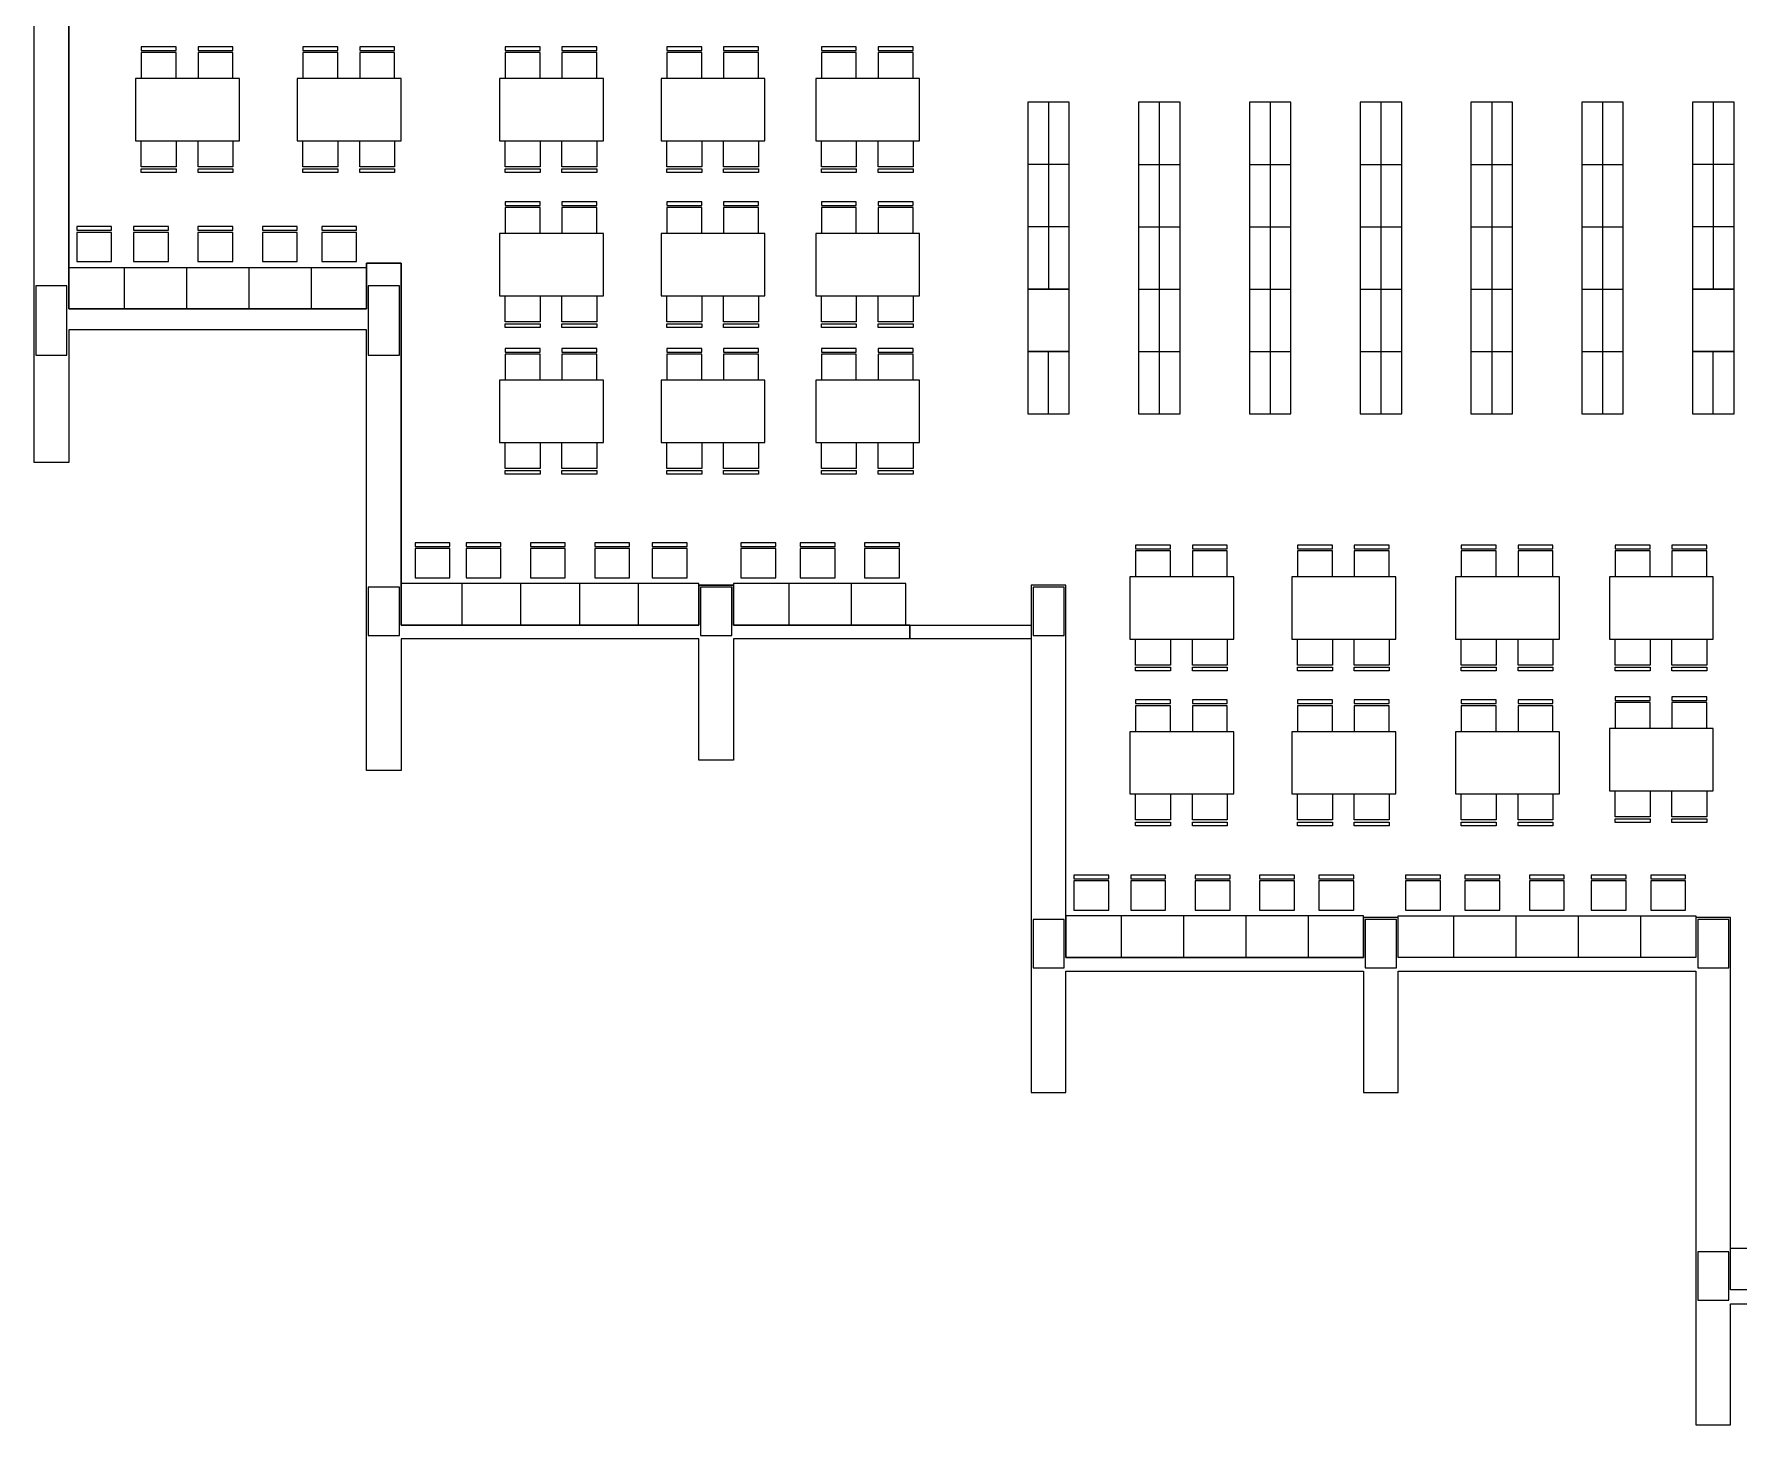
# Model space of a CAD drawing. Header units: centimetres. Extents: x 436 to 7222, y 856 to 7917.
# Drawn here: x 436 to 2898, y 856 to 2864 of the extents above; entities that cross this region are included whole.
import ezdxf

# ---------------------------------------------------------------- set-up
doc = ezdxf.new("R2010")
doc.units = ezdxf.units.CM
doc.header["$MEASUREMENT"] = 0
for name, color, linetype in [('Chair', 142, 'Continuous'), ('Entrance', 2, 'Continuous'), ('Furniture', 2, 'Continuous'), ('Library', 1, 'Continuous'), ('Walls', 6, 'Continuous')]:
    doc.layers.add(name, color=color, linetype=linetype)

msp = doc.modelspace()

# ---------------------------------------------------------------- linework, layer by layer
at = {"layer": 'Chair'}
for p, q in [((641.5, 2846), (591.1, 2846)), ((591.1, 2846), (591.1, 2840.6)), ((591.1, 2840.6), (641.5, 2840.6)), ((591.1, 2837.6), (591.1, 2800.1)), ((641.5, 2837.6), (591.1, 2837.6)), ((641.5, 2840.6), (641.5, 2846)), ((641.5, 2800.1), (641.5, 2837.6)), ((723.5, 2846), (673.1, 2846)), ((673.1, 2846), (673.1, 2840.6)), ((673.1, 2840.6), (723.5, 2840.6)), ((673.1, 2837.6), (673.1, 2800.1)), ((723.5, 2837.6), (673.1, 2837.6)), ((723.5, 2840.6), (723.5, 2846)), ((723.5, 2800.1), (723.5, 2837.6)), ((874.9, 2846), (824.5, 2846)), ((824.5, 2846), (824.5, 2840.6)), ((824.5, 2840.6), (874.9, 2840.6)), ((824.5, 2837.6), (824.5, 2800.1)), ((874.9, 2837.6), (824.5, 2837.6)), ((874.9, 2840.6), (874.9, 2846)), ((874.9, 2800.1), (874.9, 2837.6)), ((956.8, 2846), (906.5, 2846)), ((906.5, 2846), (906.5, 2840.6)), ((906.5, 2840.6), (956.8, 2840.6)), ((906.5, 2837.6), (906.5, 2800.1)), ((956.8, 2837.6), (906.5, 2837.6)), ((956.8, 2840.6), (956.8, 2846)), ((956.8, 2800.1), (956.8, 2837.6)), ((1167, 2846), (1116.7, 2846)), ((1116.7, 2846), (1116.7, 2840.6)), ((1116.7, 2840.6), (1167, 2840.6)), ((1116.7, 2837.6), (1116.7, 2800.1)), ((1167, 2837.6), (1116.7, 2837.6)), ((1167, 2840.6), (1167, 2846)), ((1167, 2800.1), (1167, 2837.6)), ((1249, 2846), (1198.6, 2846)), ((1198.6, 2846), (1198.6, 2840.6)), ((1198.6, 2840.6), (1249, 2840.6)), ((1198.6, 2837.6), (1198.6, 2800.1)), ((1249, 2837.6), (1198.6, 2837.6)), ((1249, 2840.6), (1249, 2846)), ((1249, 2800.1), (1249, 2837.6)), ((1400.4, 2846), (1350, 2846)), ((1350, 2846), (1350, 2840.6)), ((1350, 2840.6), (1400.4, 2840.6)), ((1350, 2837.6), (1350, 2800.1)), ((1400.4, 2837.6), (1350, 2837.6)), ((1400.4, 2840.6), (1400.4, 2846)), ((1400.4, 2800.1), (1400.4, 2837.6)), ((1482.4, 2846), (1432, 2846)), ((1432, 2846), (1432, 2840.6)), ((1432, 2840.6), (1482.4, 2840.6)), ((1432, 2837.6), (1432, 2800.1)), ((1482.4, 2837.6), (1432, 2837.6)), ((1482.4, 2840.6), (1482.4, 2846)), ((1482.4, 2800.1), (1482.4, 2837.6)), ((1623.6, 2846), (1573.3, 2846)), ((1573.3, 2846), (1573.3, 2840.6)), ((1573.3, 2840.6), (1623.6, 2840.6)), ((1573.3, 2837.6), (1573.3, 2800.1)), ((1623.6, 2837.6), (1573.3, 2837.6)), ((1623.6, 2840.6), (1623.6, 2846)), ((1623.6, 2800.1), (1623.6, 2837.6)), ((1705.6, 2846), (1655.2, 2846)), ((1655.2, 2846), (1655.2, 2840.6)), ((1655.2, 2840.6), (1705.6, 2840.6)), ((1655.2, 2837.6), (1655.2, 2800.1)), ((1705.6, 2837.6), (1655.2, 2837.6)), ((1705.6, 2840.6), (1705.6, 2846)), ((1705.6, 2800.1), (1705.6, 2837.6)), ((591.1, 2672.6), (591.1, 2710.1)), ((641.5, 2710.1), (641.5, 2672.6)), ((673.1, 2672.6), (673.1, 2710.1)), ((723.5, 2710.1), (723.5, 2672.6)), ((824.5, 2672.6), (824.5, 2710.1)), ((874.9, 2710.1), (874.9, 2672.6)), ((906.5, 2672.6), (906.5, 2710.1)), ((956.8, 2710.1), (956.8, 2672.6)), ((1116.7, 2672.6), (1116.7, 2710.1)), ((1167, 2710.1), (1167, 2672.6)), ((1198.6, 2672.6), (1198.6, 2710.1)), ((1249, 2710.1), (1249, 2672.6)), ((1350, 2672.6), (1350, 2710.1)), ((1400.4, 2710.1), (1400.4, 2672.6)), ((1432, 2672.6), (1432, 2710.1)), ((1482.4, 2710.1), (1482.4, 2672.6)), ((1573.3, 2672.6), (1573.3, 2710.1)), ((1623.6, 2710.1), (1623.6, 2672.6)), ((1655.2, 2672.6), (1655.2, 2710.1)), ((1705.6, 2710.1), (1705.6, 2672.6)), ((641.5, 2672.6), (591.1, 2672.6)), ((591.1, 2664.3), (591.1, 2669.7)), ((591.1, 2669.7), (641.5, 2669.7)), ((641.5, 2664.3), (591.1, 2664.3)), ((641.5, 2669.7), (641.5, 2664.3)), ((723.5, 2672.6), (673.1, 2672.6)), ((673.1, 2664.3), (673.1, 2669.7)), ((673.1, 2669.7), (723.5, 2669.7)), ((723.5, 2664.3), (673.1, 2664.3)), ((723.5, 2669.7), (723.5, 2664.3)), ((874.9, 2672.6), (824.5, 2672.6)), ((824.5, 2664.3), (824.5, 2669.7)), ((824.5, 2669.7), (874.9, 2669.7)), ((874.9, 2664.3), (824.5, 2664.3)), ((874.9, 2669.7), (874.9, 2664.3)), ((956.8, 2672.6), (906.5, 2672.6)), ((906.5, 2664.3), (906.5, 2669.7)), ((906.5, 2669.7), (956.8, 2669.7)), ((956.8, 2664.3), (906.5, 2664.3)), ((956.8, 2669.7), (956.8, 2664.3)), ((1167, 2672.6), (1116.7, 2672.6)), ((1116.7, 2664.3), (1116.7, 2669.7)), ((1116.7, 2669.7), (1167, 2669.7)), ((1167, 2664.3), (1116.7, 2664.3)), ((1167, 2669.7), (1167, 2664.3)), ((1249, 2672.6), (1198.6, 2672.6)), ((1198.6, 2664.3), (1198.6, 2669.7)), ((1198.6, 2669.7), (1249, 2669.7)), ((1249, 2664.3), (1198.6, 2664.3)), ((1249, 2669.7), (1249, 2664.3)), ((1400.4, 2672.6), (1350, 2672.6)), ((1350, 2664.3), (1350, 2669.7)), ((1350, 2669.7), (1400.4, 2669.7)), ((1400.4, 2664.3), (1350, 2664.3)), ((1400.4, 2669.7), (1400.4, 2664.3)), ((1482.4, 2672.6), (1432, 2672.6)), ((1432, 2664.3), (1432, 2669.7)), ((1432, 2669.7), (1482.4, 2669.7)), ((1482.4, 2664.3), (1432, 2664.3)), ((1482.4, 2669.7), (1482.4, 2664.3)), ((1623.6, 2672.6), (1573.3, 2672.6)), ((1573.3, 2664.3), (1573.3, 2669.7)), ((1573.3, 2669.7), (1623.6, 2669.7)), ((1623.6, 2664.3), (1573.3, 2664.3)), ((1623.6, 2669.7), (1623.6, 2664.3)), ((1705.6, 2672.6), (1655.2, 2672.6)), ((1655.2, 2664.3), (1655.2, 2669.7)), ((1655.2, 2669.7), (1705.6, 2669.7)), ((1705.6, 2664.3), (1655.2, 2664.3)), ((1705.6, 2669.7), (1705.6, 2664.3)), ((1167, 2622.1), (1116.7, 2622.1)), ((1116.7, 2622.1), (1116.7, 2616.8)), ((1116.7, 2616.8), (1167, 2616.8)), ((1116.7, 2613.8), (1116.7, 2576.3)), ((1167, 2613.8), (1116.7, 2613.8)), ((1167, 2616.8), (1167, 2622.1)), ((1167, 2576.3), (1167, 2613.8)), ((1249, 2622.1), (1198.6, 2622.1)), ((1198.6, 2622.1), (1198.6, 2616.8)), ((1198.6, 2616.8), (1249, 2616.8)), ((1198.6, 2613.8), (1198.6, 2576.3)), ((1249, 2613.8), (1198.6, 2613.8)), ((1249, 2616.8), (1249, 2622.1)), ((1249, 2576.3), (1249, 2613.8)), ((1400.4, 2622.1), (1350, 2622.1)), ((1350, 2622.1), (1350, 2616.8)), ((1350, 2616.8), (1400.4, 2616.8)), ((1350, 2613.8), (1350, 2576.3)), ((1400.4, 2613.8), (1350, 2613.8)), ((1400.4, 2616.8), (1400.4, 2622.1)), ((1400.4, 2576.3), (1400.4, 2613.8)), ((1482.4, 2622.1), (1432, 2622.1)), ((1432, 2622.1), (1432, 2616.8)), ((1432, 2616.8), (1482.4, 2616.8)), ((1432, 2613.8), (1432, 2576.3)), ((1482.4, 2613.8), (1432, 2613.8)), ((1482.4, 2616.8), (1482.4, 2622.1)), ((1482.4, 2576.3), (1482.4, 2613.8)), ((1623.6, 2622.1), (1573.3, 2622.1)), ((1573.3, 2622.1), (1573.3, 2616.8)), ((1573.3, 2616.8), (1623.6, 2616.8)), ((1573.3, 2613.8), (1573.3, 2576.3)), ((1623.6, 2613.8), (1573.3, 2613.8)), ((1623.6, 2616.8), (1623.6, 2622.1)), ((1623.6, 2576.3), (1623.6, 2613.8)), ((1705.6, 2622.1), (1655.2, 2622.1)), ((1655.2, 2622.1), (1655.2, 2616.8)), ((1655.2, 2616.8), (1705.6, 2616.8)), ((1655.2, 2613.8), (1655.2, 2576.3)), ((1705.6, 2613.8), (1655.2, 2613.8)), ((1705.6, 2616.8), (1705.6, 2622.1)), ((1705.6, 2576.3), (1705.6, 2613.8)), ((548.2, 2586.3), (497.8, 2586.3)), ((497.8, 2586.3), (497.8, 2580.9)), ((548.2, 2580.9), (548.2, 2586.3)), ((630.4, 2586.3), (580.1, 2586.3)), ((580.1, 2586.3), (580.1, 2580.9)), ((630.4, 2580.9), (630.4, 2586.3)), ((723.4, 2586.3), (673, 2586.3)), ((673, 2586.3), (673, 2580.9)), ((723.4, 2580.9), (723.4, 2586.3)), ((816.3, 2586.3), (766, 2586.3)), ((766, 2586.3), (766, 2580.9)), ((816.3, 2580.9), (816.3, 2586.3)), ((902.1, 2586.3), (851.8, 2586.3)), ((851.8, 2586.3), (851.8, 2580.9)), ((902.1, 2580.9), (902.1, 2586.3)), ((497.8, 2580.9), (548.2, 2580.9)), ((497.8, 2577.9), (497.8, 2535.7)), ((548.2, 2577.9), (497.8, 2577.9)), ((548.2, 2535.7), (548.2, 2577.9)), ((580.1, 2580.9), (630.4, 2580.9)), ((580.1, 2577.9), (580.1, 2535.7)), ((630.4, 2577.9), (580.1, 2577.9)), ((630.4, 2535.7), (630.4, 2577.9)), ((673, 2580.9), (723.4, 2580.9)), ((673, 2577.9), (673, 2535.7)), ((723.4, 2577.9), (673, 2577.9)), ((723.4, 2535.7), (723.4, 2577.9)), ((766, 2580.9), (816.3, 2580.9)), ((766, 2577.9), (766, 2535.7)), ((816.3, 2577.9), (766, 2577.9)), ((816.3, 2535.7), (816.3, 2577.9)), ((851.8, 2580.9), (902.1, 2580.9)), ((851.8, 2577.9), (851.8, 2535.7)), ((902.1, 2577.9), (851.8, 2577.9)), ((902.1, 2535.7), (902.1, 2577.9)), ((497.8, 2535.7), (548.2, 2535.7)), ((580.1, 2535.7), (630.4, 2535.7)), ((673, 2535.7), (723.4, 2535.7)), ((766, 2535.7), (816.3, 2535.7)), ((851.8, 2535.7), (902.1, 2535.7)), ((1116.7, 2448.8), (1116.7, 2486.3)), ((1167, 2486.3), (1167, 2448.8)), ((1198.6, 2448.8), (1198.6, 2486.3)), ((1249, 2486.3), (1249, 2448.8)), ((1350, 2448.8), (1350, 2486.3)), ((1400.4, 2486.3), (1400.4, 2448.8)), ((1432, 2448.8), (1432, 2486.3)), ((1482.4, 2486.3), (1482.4, 2448.8)), ((1573.3, 2448.8), (1573.3, 2486.3)), ((1623.6, 2486.3), (1623.6, 2448.8)), ((1655.2, 2448.8), (1655.2, 2486.3)), ((1705.6, 2486.3), (1705.6, 2448.8)), ((1167, 2448.8), (1116.7, 2448.8)), ((1116.7, 2440.5), (1116.7, 2445.8)), ((1116.7, 2445.8), (1167, 2445.8)), ((1167, 2440.5), (1116.7, 2440.5)), ((1167, 2445.8), (1167, 2440.5)), ((1249, 2448.8), (1198.6, 2448.8)), ((1198.6, 2440.5), (1198.6, 2445.8)), ((1198.6, 2445.8), (1249, 2445.8)), ((1249, 2440.5), (1198.6, 2440.5)), ((1249, 2445.8), (1249, 2440.5)), ((1400.4, 2448.8), (1350, 2448.8)), ((1350, 2440.5), (1350, 2445.8)), ((1350, 2445.8), (1400.4, 2445.8)), ((1400.4, 2440.5), (1350, 2440.5)), ((1400.4, 2445.8), (1400.4, 2440.5)), ((1482.4, 2448.8), (1432, 2448.8)), ((1432, 2440.5), (1432, 2445.8)), ((1432, 2445.8), (1482.4, 2445.8)), ((1482.4, 2440.5), (1432, 2440.5)), ((1482.4, 2445.8), (1482.4, 2440.5)), ((1623.6, 2448.8), (1573.3, 2448.8)), ((1573.3, 2440.5), (1573.3, 2445.8)), ((1573.3, 2445.8), (1623.6, 2445.8)), ((1623.6, 2440.5), (1573.3, 2440.5)), ((1623.6, 2445.8), (1623.6, 2440.5)), ((1705.6, 2448.8), (1655.2, 2448.8)), ((1655.2, 2440.5), (1655.2, 2445.8)), ((1655.2, 2445.8), (1705.6, 2445.8)), ((1705.6, 2440.5), (1655.2, 2440.5)), ((1705.6, 2445.8), (1705.6, 2440.5)), ((1167, 2410.4), (1116.7, 2410.4)), ((1116.7, 2410.4), (1116.7, 2405.1)), ((1116.7, 2405.1), (1167, 2405.1)), ((1116.7, 2402.1), (1116.7, 2364.6)), ((1167, 2402.1), (1116.7, 2402.1)), ((1167, 2405.1), (1167, 2410.4)), ((1167, 2364.6), (1167, 2402.1)), ((1249, 2410.4), (1198.6, 2410.4)), ((1198.6, 2410.4), (1198.6, 2405.1)), ((1198.6, 2405.1), (1249, 2405.1)), ((1198.6, 2402.1), (1198.6, 2364.6)), ((1249, 2402.1), (1198.6, 2402.1)), ((1249, 2405.1), (1249, 2410.4)), ((1249, 2364.6), (1249, 2402.1)), ((1400.4, 2410.4), (1350, 2410.4)), ((1350, 2410.4), (1350, 2405.1)), ((1350, 2405.1), (1400.4, 2405.1)), ((1350, 2402.1), (1350, 2364.6)), ((1400.4, 2402.1), (1350, 2402.1)), ((1400.4, 2405.1), (1400.4, 2410.4)), ((1400.4, 2364.6), (1400.4, 2402.1)), ((1482.4, 2410.4), (1432, 2410.4)), ((1432, 2410.4), (1432, 2405.1)), ((1432, 2405.1), (1482.4, 2405.1)), ((1432, 2402.1), (1432, 2364.6)), ((1482.4, 2402.1), (1432, 2402.1)), ((1482.4, 2405.1), (1482.4, 2410.4)), ((1482.4, 2364.6), (1482.4, 2402.1)), ((1623.6, 2410.4), (1573.3, 2410.4)), ((1573.3, 2410.4), (1573.3, 2405.1)), ((1573.3, 2405.1), (1623.6, 2405.1)), ((1573.3, 2402.1), (1573.3, 2364.6)), ((1623.6, 2402.1), (1573.3, 2402.1)), ((1623.6, 2405.1), (1623.6, 2410.4)), ((1623.6, 2364.6), (1623.6, 2402.1)), ((1705.6, 2410.4), (1655.2, 2410.4)), ((1655.2, 2410.4), (1655.2, 2405.1)), ((1655.2, 2405.1), (1705.6, 2405.1)), ((1655.2, 2402.1), (1655.2, 2364.6)), ((1705.6, 2402.1), (1655.2, 2402.1)), ((1705.6, 2405.1), (1705.6, 2410.4)), ((1705.6, 2364.6), (1705.6, 2402.1)), ((1116.7, 2237.1), (1116.7, 2274.6)), ((1167, 2274.6), (1167, 2237.1)), ((1198.6, 2237.1), (1198.6, 2274.6)), ((1249, 2274.6), (1249, 2237.1)), ((1350, 2237.1), (1350, 2274.6)), ((1400.4, 2274.6), (1400.4, 2237.1)), ((1432, 2237.1), (1432, 2274.6)), ((1482.4, 2274.6), (1482.4, 2237.1)), ((1573.3, 2237.1), (1573.3, 2274.6)), ((1623.6, 2274.6), (1623.6, 2237.1)), ((1655.2, 2237.1), (1655.2, 2274.6)), ((1705.6, 2274.6), (1705.6, 2237.1)), ((1167, 2237.1), (1116.7, 2237.1)), ((1116.7, 2228.8), (1116.7, 2234.1)), ((1116.7, 2234.1), (1167, 2234.1)), ((1167, 2228.8), (1116.7, 2228.8)), ((1167, 2234.1), (1167, 2228.8)), ((1249, 2237.1), (1198.6, 2237.1)), ((1198.6, 2228.8), (1198.6, 2234.1)), ((1198.6, 2234.1), (1249, 2234.1)), ((1249, 2228.8), (1198.6, 2228.8)), ((1249, 2234.1), (1249, 2228.8)), ((1400.4, 2237.1), (1350, 2237.1)), ((1350, 2228.8), (1350, 2234.1)), ((1350, 2234.1), (1400.4, 2234.1)), ((1400.4, 2228.8), (1350, 2228.8)), ((1400.4, 2234.1), (1400.4, 2228.8)), ((1482.4, 2237.1), (1432, 2237.1)), ((1432, 2228.8), (1432, 2234.1)), ((1432, 2234.1), (1482.4, 2234.1)), ((1482.4, 2228.8), (1432, 2228.8)), ((1482.4, 2234.1), (1482.4, 2228.8)), ((1623.6, 2237.1), (1573.3, 2237.1)), ((1573.3, 2228.8), (1573.3, 2234.1)), ((1573.3, 2234.1), (1623.6, 2234.1)), ((1623.6, 2228.8), (1573.3, 2228.8)), ((1623.6, 2234.1), (1623.6, 2228.8)), ((1705.6, 2237.1), (1655.2, 2237.1)), ((1655.2, 2228.8), (1655.2, 2234.1)), ((1655.2, 2234.1), (1705.6, 2234.1)), ((1705.6, 2228.8), (1655.2, 2228.8)), ((1705.6, 2234.1), (1705.6, 2228.8)), ((1036.8, 2129.6), (986.5, 2129.6)), ((986.5, 2129.6), (986.5, 2124.2)), ((986.5, 2124.2), (1036.8, 2124.2)), ((986.5, 2121.2), (986.5, 2079.1)), ((1036.8, 2121.2), (986.5, 2121.2)), ((1036.8, 2124.2), (1036.8, 2129.6)), ((1036.8, 2079.1), (1036.8, 2121.2)), ((1110.4, 2129.6), (1060.1, 2129.6)), ((1060.1, 2129.6), (1060.1, 2124.2)), ((1060.1, 2124.2), (1110.4, 2124.2)), ((1060.1, 2121.2), (1060.1, 2079.1)), ((1110.4, 2121.2), (1060.1, 2121.2)), ((1110.4, 2124.2), (1110.4, 2129.6)), ((1110.4, 2079.1), (1110.4, 2121.2)), ((1203.4, 2129.6), (1153, 2129.6)), ((1153, 2129.6), (1153, 2124.2)), ((1153, 2124.2), (1203.4, 2124.2)), ((1153, 2121.2), (1153, 2079.1)), ((1203.4, 2121.2), (1153, 2121.2)), ((1203.4, 2124.2), (1203.4, 2129.6)), ((1203.4, 2079.1), (1203.4, 2121.2)), ((1296.3, 2129.6), (1246, 2129.6)), ((1246, 2129.6), (1246, 2124.2)), ((1246, 2124.2), (1296.3, 2124.2)), ((1246, 2121.2), (1246, 2079.1)), ((1296.3, 2121.2), (1246, 2121.2)), ((1296.3, 2124.2), (1296.3, 2129.6)), ((1296.3, 2079.1), (1296.3, 2121.2)), ((1379.3, 2129.6), (1328.9, 2129.6)), ((1328.9, 2129.6), (1328.9, 2124.2)), ((1328.9, 2124.2), (1379.3, 2124.2)), ((1328.9, 2121.2), (1328.9, 2079.1)), ((1379.3, 2121.2), (1328.9, 2121.2)), ((1379.3, 2124.2), (1379.3, 2129.6)), ((1379.3, 2079.1), (1379.3, 2121.2)), ((1507.3, 2129.6), (1456.9, 2129.6)), ((1456.9, 2129.6), (1456.9, 2124.2)), ((1456.9, 2124.2), (1507.3, 2124.2)), ((1456.9, 2121.2), (1456.9, 2079.1)), ((1507.3, 2121.2), (1456.9, 2121.2)), ((1507.3, 2124.2), (1507.3, 2129.6)), ((1507.3, 2079.1), (1507.3, 2121.2)), ((1593.1, 2129.6), (1542.7, 2129.6)), ((1542.7, 2129.6), (1542.7, 2124.2)), ((1542.7, 2124.2), (1593.1, 2124.2)), ((1542.7, 2121.2), (1542.7, 2079.1)), ((1593.1, 2121.2), (1542.7, 2121.2)), ((1593.1, 2124.2), (1593.1, 2129.6)), ((1593.1, 2079.1), (1593.1, 2121.2)), ((1686, 2129.6), (1635.7, 2129.6)), ((1635.7, 2129.6), (1635.7, 2124.2)), ((1635.7, 2124.2), (1686, 2124.2)), ((1635.7, 2121.2), (1635.7, 2079.1)), ((1686, 2121.2), (1635.7, 2121.2)), ((1686, 2124.2), (1686, 2129.6)), ((1686, 2079.1), (1686, 2121.2)), ((2077.4, 2126.2), (2027.1, 2126.2)), ((2027.1, 2126.2), (2027.1, 2120.9)), ((2027.1, 2120.9), (2077.4, 2120.9)), ((2027.1, 2117.9), (2027.1, 2080.4)), ((2077.4, 2117.9), (2027.1, 2117.9)), ((2077.4, 2120.9), (2077.4, 2126.2)), ((2077.4, 2080.4), (2077.4, 2117.9)), ((2159.4, 2126.2), (2109.1, 2126.2)), ((2109.1, 2126.2), (2109.1, 2120.9)), ((2109.1, 2120.9), (2159.4, 2120.9)), ((2109.1, 2117.9), (2109.1, 2080.4)), ((2159.4, 2117.9), (2109.1, 2117.9)), ((2159.4, 2120.9), (2159.4, 2126.2)), ((2159.4, 2080.4), (2159.4, 2117.9)), ((2311.3, 2126.2), (2260.9, 2126.2)), ((2260.9, 2126.2), (2260.9, 2120.9)), ((2260.9, 2120.9), (2311.3, 2120.9)), ((2260.9, 2117.9), (2260.9, 2080.4)), ((2311.3, 2117.9), (2260.9, 2117.9)), ((2311.3, 2120.9), (2311.3, 2126.2)), ((2311.3, 2080.4), (2311.3, 2117.9)), ((2393.2, 2126.2), (2342.9, 2126.2)), ((2342.9, 2126.2), (2342.9, 2120.9)), ((2342.9, 2120.9), (2393.2, 2120.9)), ((2342.9, 2117.9), (2342.9, 2080.4)), ((2393.2, 2117.9), (2342.9, 2117.9)), ((2393.2, 2120.9), (2393.2, 2126.2)), ((2393.2, 2080.4), (2393.2, 2117.9)), ((2547.7, 2126.2), (2497.3, 2126.2)), ((2497.3, 2126.2), (2497.3, 2120.9)), ((2497.3, 2120.9), (2547.7, 2120.9)), ((2497.3, 2117.9), (2497.3, 2080.4)), ((2547.7, 2117.9), (2497.3, 2117.9)), ((2547.7, 2120.9), (2547.7, 2126.2)), ((2547.7, 2080.4), (2547.7, 2117.9)), ((2629.6, 2126.2), (2579.3, 2126.2)), ((2579.3, 2126.2), (2579.3, 2120.9)), ((2579.3, 2120.9), (2629.6, 2120.9)), ((2579.3, 2117.9), (2579.3, 2080.4)), ((2629.6, 2117.9), (2579.3, 2117.9)), ((2629.6, 2120.9), (2629.6, 2126.2)), ((2629.6, 2080.4), (2629.6, 2117.9)), ((2769.9, 2126.2), (2719.5, 2126.2)), ((2719.5, 2126.2), (2719.5, 2120.9)), ((2719.5, 2120.9), (2769.9, 2120.9)), ((2719.5, 2117.9), (2719.5, 2080.4)), ((2769.9, 2117.9), (2719.5, 2117.9)), ((2769.9, 2120.9), (2769.9, 2126.2)), ((2769.9, 2080.4), (2769.9, 2117.9)), ((2851.8, 2126.2), (2801.5, 2126.2)), ((2801.5, 2126.2), (2801.5, 2120.9)), ((2801.5, 2120.9), (2851.8, 2120.9)), ((2801.5, 2117.9), (2801.5, 2080.4)), ((2851.8, 2117.9), (2801.5, 2117.9)), ((2851.8, 2120.9), (2851.8, 2126.2)), ((2851.8, 2080.4), (2851.8, 2117.9)), ((986.5, 2079.1), (1036.8, 2079.1)), ((1060.1, 2079.1), (1110.4, 2079.1)), ((1153, 2079.1), (1203.4, 2079.1)), ((1246, 2079.1), (1296.3, 2079.1)), ((1328.9, 2079.1), (1379.3, 2079.1)), ((1456.9, 2079.1), (1507.3, 2079.1)), ((1542.7, 2079.1), (1593.1, 2079.1)), ((1635.7, 2079.1), (1686, 2079.1)), ((2027.1, 1952.9), (2027.1, 1990.4)), ((2077.4, 1990.4), (2077.4, 1952.9)), ((2109.1, 1952.9), (2109.1, 1990.4)), ((2159.4, 1990.4), (2159.4, 1952.9)), ((2260.9, 1952.9), (2260.9, 1990.4)), ((2311.3, 1990.4), (2311.3, 1952.9)), ((2342.9, 1952.9), (2342.9, 1990.4)), ((2393.2, 1990.4), (2393.2, 1952.9)), ((2497.3, 1952.9), (2497.3, 1990.4)), ((2547.7, 1990.4), (2547.7, 1952.9)), ((2579.3, 1952.9), (2579.3, 1990.4)), ((2629.6, 1990.4), (2629.6, 1952.9)), ((2719.5, 1952.9), (2719.5, 1990.4)), ((2769.9, 1990.4), (2769.9, 1952.9)), ((2801.5, 1952.9), (2801.5, 1990.4)), ((2851.8, 1990.4), (2851.8, 1952.9)), ((2077.4, 1952.9), (2027.1, 1952.9)), ((2027.1, 1944.6), (2027.1, 1949.9)), ((2027.1, 1949.9), (2077.4, 1949.9)), ((2077.4, 1949.9), (2077.4, 1944.6)), ((2159.4, 1952.9), (2109.1, 1952.9)), ((2109.1, 1944.6), (2109.1, 1949.9)), ((2109.1, 1949.9), (2159.4, 1949.9)), ((2159.4, 1949.9), (2159.4, 1944.6)), ((2311.3, 1952.9), (2260.9, 1952.9)), ((2260.9, 1944.6), (2260.9, 1949.9)), ((2260.9, 1949.9), (2311.3, 1949.9)), ((2311.3, 1949.9), (2311.3, 1944.6)), ((2393.2, 1952.9), (2342.9, 1952.9)), ((2342.9, 1944.6), (2342.9, 1949.9)), ((2342.9, 1949.9), (2393.2, 1949.9)), ((2393.2, 1949.9), (2393.2, 1944.6)), ((2547.7, 1952.9), (2497.3, 1952.9)), ((2497.3, 1944.6), (2497.3, 1949.9)), ((2497.3, 1949.9), (2547.7, 1949.9)), ((2547.7, 1949.9), (2547.7, 1944.6)), ((2629.6, 1952.9), (2579.3, 1952.9)), ((2579.3, 1944.6), (2579.3, 1949.9)), ((2579.3, 1949.9), (2629.6, 1949.9)), ((2629.6, 1949.9), (2629.6, 1944.6)), ((2769.9, 1952.9), (2719.5, 1952.9)), ((2719.5, 1944.6), (2719.5, 1949.9)), ((2719.5, 1949.9), (2769.9, 1949.9)), ((2769.9, 1949.9), (2769.9, 1944.6)), ((2851.8, 1952.9), (2801.5, 1952.9)), ((2801.5, 1944.6), (2801.5, 1949.9)), ((2801.5, 1949.9), (2851.8, 1949.9)), ((2851.8, 1949.9), (2851.8, 1944.6)), ((2077.4, 1944.6), (2027.1, 1944.6)), ((2159.4, 1944.6), (2109.1, 1944.6)), ((2311.3, 1944.6), (2260.9, 1944.6)), ((2393.2, 1944.6), (2342.9, 1944.6)), ((2547.7, 1944.6), (2497.3, 1944.6)), ((2629.6, 1944.6), (2579.3, 1944.6)), ((2769.9, 1944.6), (2719.5, 1944.6)), ((2851.8, 1944.6), (2801.5, 1944.6)), ((2077.4, 1902.6), (2027.1, 1902.6)), ((2027.1, 1902.6), (2027.1, 1897.3)), ((2027.1, 1897.3), (2077.4, 1897.3)), ((2077.4, 1897.3), (2077.4, 1902.6)), ((2159.4, 1902.6), (2109.1, 1902.6)), ((2109.1, 1902.6), (2109.1, 1897.3)), ((2109.1, 1897.3), (2159.4, 1897.3)), ((2159.4, 1897.3), (2159.4, 1902.6)), ((2311.3, 1902.6), (2260.9, 1902.6)), ((2260.9, 1902.6), (2260.9, 1897.3)), ((2260.9, 1897.3), (2311.3, 1897.3)), ((2311.3, 1897.3), (2311.3, 1902.6)), ((2393.2, 1902.6), (2342.9, 1902.6)), ((2342.9, 1902.6), (2342.9, 1897.3)), ((2342.9, 1897.3), (2393.2, 1897.3)), ((2393.2, 1897.3), (2393.2, 1902.6)), ((2547.7, 1902.6), (2497.3, 1902.6)), ((2497.3, 1902.6), (2497.3, 1897.3)), ((2497.3, 1897.3), (2547.7, 1897.3)), ((2547.7, 1897.3), (2547.7, 1902.6)), ((2629.6, 1902.6), (2579.3, 1902.6)), ((2579.3, 1902.6), (2579.3, 1897.3)), ((2579.3, 1897.3), (2629.6, 1897.3)), ((2629.6, 1897.3), (2629.6, 1902.6)), ((2769.9, 1907.3), (2719.5, 1907.3)), ((2719.5, 1907.3), (2719.5, 1901.9)), ((2719.5, 1901.9), (2769.9, 1901.9)), ((2719.5, 1899), (2719.5, 1861.5)), ((2769.9, 1899), (2719.5, 1899)), ((2769.9, 1901.9), (2769.9, 1907.3)), ((2769.9, 1861.5), (2769.9, 1899)), ((2851.8, 1907.3), (2801.5, 1907.3)), ((2801.5, 1907.3), (2801.5, 1901.9)), ((2801.5, 1901.9), (2851.8, 1901.9)), ((2801.5, 1899), (2801.5, 1861.5)), ((2851.8, 1899), (2801.5, 1899)), ((2851.8, 1901.9), (2851.8, 1907.3)), ((2851.8, 1861.5), (2851.8, 1899)), ((2027.1, 1894.3), (2027.1, 1856.8)), ((2077.4, 1894.3), (2027.1, 1894.3)), ((2077.4, 1856.8), (2077.4, 1894.3)), ((2109.1, 1894.3), (2109.1, 1856.8)), ((2159.4, 1894.3), (2109.1, 1894.3)), ((2159.4, 1856.8), (2159.4, 1894.3)), ((2260.9, 1894.3), (2260.9, 1856.8)), ((2311.3, 1894.3), (2260.9, 1894.3)), ((2311.3, 1856.8), (2311.3, 1894.3)), ((2342.9, 1894.3), (2342.9, 1856.8)), ((2393.2, 1894.3), (2342.9, 1894.3)), ((2393.2, 1856.8), (2393.2, 1894.3)), ((2497.3, 1894.3), (2497.3, 1856.8)), ((2547.7, 1894.3), (2497.3, 1894.3)), ((2547.7, 1856.8), (2547.7, 1894.3)), ((2579.3, 1894.3), (2579.3, 1856.8)), ((2629.6, 1894.3), (2579.3, 1894.3)), ((2629.6, 1856.8), (2629.6, 1894.3)), ((2027.1, 1729.3), (2027.1, 1766.8)), ((2077.4, 1766.8), (2077.4, 1729.3)), ((2109.1, 1729.3), (2109.1, 1766.8)), ((2159.4, 1766.8), (2159.4, 1729.3)), ((2260.9, 1729.3), (2260.9, 1766.8)), ((2311.3, 1766.8), (2311.3, 1729.3)), ((2342.9, 1729.3), (2342.9, 1766.8)), ((2393.2, 1766.8), (2393.2, 1729.3)), ((2497.3, 1729.3), (2497.3, 1766.8)), ((2547.7, 1766.8), (2547.7, 1729.3)), ((2579.3, 1729.3), (2579.3, 1766.8)), ((2629.6, 1766.8), (2629.6, 1729.3)), ((2719.5, 1734), (2719.5, 1771.5)), ((2769.9, 1771.5), (2769.9, 1734)), ((2801.5, 1734), (2801.5, 1771.5)), ((2851.8, 1771.5), (2851.8, 1734)), ((2077.4, 1729.3), (2027.1, 1729.3)), ((2027.1, 1721), (2027.1, 1726.3)), ((2027.1, 1726.3), (2077.4, 1726.3)), ((2077.4, 1726.3), (2077.4, 1721)), ((2159.4, 1729.3), (2109.1, 1729.3)), ((2109.1, 1721), (2109.1, 1726.3)), ((2109.1, 1726.3), (2159.4, 1726.3)), ((2159.4, 1726.3), (2159.4, 1721)), ((2311.3, 1729.3), (2260.9, 1729.3)), ((2260.9, 1721), (2260.9, 1726.3)), ((2260.9, 1726.3), (2311.3, 1726.3)), ((2311.3, 1726.3), (2311.3, 1721)), ((2393.2, 1729.3), (2342.9, 1729.3)), ((2342.9, 1721), (2342.9, 1726.3)), ((2342.9, 1726.3), (2393.2, 1726.3)), ((2393.2, 1726.3), (2393.2, 1721)), ((2547.7, 1729.3), (2497.3, 1729.3)), ((2497.3, 1721), (2497.3, 1726.3)), ((2497.3, 1726.3), (2547.7, 1726.3)), ((2547.7, 1726.3), (2547.7, 1721)), ((2629.6, 1729.3), (2579.3, 1729.3)), ((2579.3, 1721), (2579.3, 1726.3)), ((2579.3, 1726.3), (2629.6, 1726.3)), ((2629.6, 1726.3), (2629.6, 1721)), ((2769.9, 1734), (2719.5, 1734)), ((2719.5, 1725.7), (2719.5, 1731)), ((2719.5, 1731), (2769.9, 1731)), ((2769.9, 1725.7), (2719.5, 1725.7)), ((2769.9, 1731), (2769.9, 1725.7)), ((2851.8, 1734), (2801.5, 1734)), ((2801.5, 1725.7), (2801.5, 1731)), ((2801.5, 1731), (2851.8, 1731)), ((2851.8, 1725.7), (2801.5, 1725.7)), ((2851.8, 1731), (2851.8, 1725.7)), ((2077.4, 1721), (2027.1, 1721)), ((2159.4, 1721), (2109.1, 1721)), ((2311.3, 1721), (2260.9, 1721)), ((2393.2, 1721), (2342.9, 1721)), ((2547.7, 1721), (2497.3, 1721)), ((2629.6, 1721), (2579.3, 1721)), ((1988.2, 1649.6), (1937.8, 1649.6)), ((1937.8, 1649.6), (1937.8, 1644.2)), ((1988.2, 1644.2), (1988.2, 1649.6)), ((2070.4, 1649.6), (2020.1, 1649.6)), ((2020.1, 1649.6), (2020.1, 1644.2)), ((2070.4, 1644.2), (2070.4, 1649.6)), ((2163.4, 1649.6), (2113, 1649.6)), ((2113, 1649.6), (2113, 1644.2)), ((2163.4, 1644.2), (2163.4, 1649.6)), ((2256.3, 1649.6), (2206, 1649.6)), ((2206, 1649.6), (2206, 1644.2)), ((2256.3, 1644.2), (2256.3, 1649.6)), ((2342.1, 1649.6), (2291.8, 1649.6)), ((2291.8, 1649.6), (2291.8, 1644.2)), ((2342.1, 1644.2), (2342.1, 1649.6)), ((2467.3, 1649.6), (2416.9, 1649.6)), ((2416.9, 1649.6), (2416.9, 1644.2)), ((2467.3, 1644.2), (2467.3, 1649.6)), ((2553.1, 1649.6), (2502.7, 1649.6)), ((2502.7, 1649.6), (2502.7, 1644.2)), ((2553.1, 1644.2), (2553.1, 1649.6)), ((2646, 1649.6), (2595.7, 1649.6)), ((2595.7, 1649.6), (2595.7, 1644.2)), ((2646, 1644.2), (2646, 1649.6)), ((2735.4, 1649.6), (2685.1, 1649.6)), ((2685.1, 1649.6), (2685.1, 1644.2)), ((2735.4, 1644.2), (2735.4, 1649.6)), ((2821.2, 1649.6), (2770.9, 1649.6)), ((2770.9, 1649.6), (2770.9, 1644.2)), ((2821.2, 1644.2), (2821.2, 1649.6)), ((1937.8, 1644.2), (1988.2, 1644.2)), ((1937.8, 1641.2), (1937.8, 1599.1)), ((1988.2, 1641.2), (1937.8, 1641.2)), ((1988.2, 1599.1), (1988.2, 1641.2)), ((2020.1, 1644.2), (2070.4, 1644.2)), ((2020.1, 1641.2), (2020.1, 1599.1)), ((2070.4, 1641.2), (2020.1, 1641.2)), ((2070.4, 1599.1), (2070.4, 1641.2)), ((2113, 1644.2), (2163.4, 1644.2)), ((2113, 1641.2), (2113, 1599.1)), ((2163.4, 1641.2), (2113, 1641.2)), ((2163.4, 1599.1), (2163.4, 1641.2)), ((2206, 1644.2), (2256.3, 1644.2)), ((2206, 1641.2), (2206, 1599.1)), ((2256.3, 1641.2), (2206, 1641.2)), ((2256.3, 1599.1), (2256.3, 1641.2)), ((2291.8, 1644.2), (2342.1, 1644.2)), ((2291.8, 1641.2), (2291.8, 1599.1)), ((2342.1, 1641.2), (2291.8, 1641.2)), ((2342.1, 1599.1), (2342.1, 1641.2)), ((2416.9, 1644.2), (2467.3, 1644.2)), ((2416.9, 1641.2), (2416.9, 1599.1)), ((2467.3, 1641.2), (2416.9, 1641.2)), ((2467.3, 1599.1), (2467.3, 1641.2)), ((2502.7, 1644.2), (2553.1, 1644.2)), ((2502.7, 1641.2), (2502.7, 1599.1)), ((2553.1, 1641.2), (2502.7, 1641.2)), ((2553.1, 1599.1), (2553.1, 1641.2)), ((2595.7, 1644.2), (2646, 1644.2)), ((2595.7, 1641.2), (2595.7, 1599.1)), ((2646, 1641.2), (2595.7, 1641.2)), ((2646, 1599.1), (2646, 1641.2)), ((2685.1, 1644.2), (2735.4, 1644.2)), ((2685.1, 1641.2), (2685.1, 1599.1)), ((2735.4, 1641.2), (2685.1, 1641.2)), ((2735.4, 1599.1), (2735.4, 1641.2)), ((2770.9, 1644.2), (2821.2, 1644.2)), ((2770.9, 1641.2), (2770.9, 1599.1)), ((2821.2, 1641.2), (2770.9, 1641.2)), ((2821.2, 1599.1), (2821.2, 1641.2)), ((1937.8, 1599.1), (1988.2, 1599.1)), ((2020.1, 1599.1), (2070.4, 1599.1)), ((2113, 1599.1), (2163.4, 1599.1)), ((2206, 1599.1), (2256.3, 1599.1)), ((2291.8, 1599.1), (2342.1, 1599.1)), ((2416.9, 1599.1), (2467.3, 1599.1)), ((2502.7, 1599.1), (2553.1, 1599.1)), ((2595.7, 1599.1), (2646, 1599.1)), ((2685.1, 1599.1), (2735.4, 1599.1)), ((2770.9, 1599.1), (2821.2, 1599.1))]:
    msp.add_line(p, q, dxfattribs=at)
at = {"layer": 'Entrance'}
msp.add_lwpolyline([(1701, 2010.7), (1876.3, 2010.7), (1876.3, 1990.7), (1701, 1990.7)], close=True, dxfattribs=at)
at = {"layer": 'Furniture'}
for p, q in [((1901.3, 2765.7), (1901.3, 2495.7)), ((2061.3, 2765.7), (2061.3, 2315.7)), ((2221.3, 2765.7), (2221.3, 2315.7)), ((2381.3, 2765.7), (2381.3, 2315.7)), ((2541.3, 2765.7), (2541.3, 2315.7)), ((2701.3, 2765.7), (2701.3, 2315.7)), ((2861.3, 2765.7), (2861.3, 2495.7)), ((1931.3, 2675.7), (1871.3, 2675.7)), ((2031.3, 2675.7), (2091.3, 2675.7)), ((2191.3, 2675.7), (2251.3, 2675.7)), ((2351.3, 2675.7), (2411.3, 2675.7)), ((2511.3, 2675.7), (2571.3, 2675.7)), ((2671.3, 2675.7), (2731.3, 2675.7)), ((2891.3, 2675.7), (2831.3, 2675.7)), ((1931.3, 2585.7), (1871.3, 2585.7)), ((2031.3, 2585.7), (2091.3, 2585.7)), ((2191.3, 2585.7), (2251.3, 2585.7)), ((2351.3, 2585.7), (2411.3, 2585.7)), ((2511.3, 2585.7), (2571.3, 2585.7)), ((2671.3, 2585.7), (2731.3, 2585.7)), ((2891.3, 2585.7), (2831.3, 2585.7)), ((566.3, 2527.3), (566.3, 2467.3)), ((656.3, 2527.3), (656.3, 2467.3)), ((746.3, 2527.3), (746.3, 2467.3)), ((836.3, 2527.3), (836.3, 2467.3)), ((2031.3, 2495.7), (2091.3, 2495.7)), ((2191.3, 2495.7), (2251.3, 2495.7)), ((2351.3, 2495.7), (2411.3, 2495.7)), ((2511.3, 2495.7), (2571.3, 2495.7)), ((2671.3, 2495.7), (2731.3, 2495.7)), ((1901.3, 2315.7), (1901.3, 2405.7)), ((2031.3, 2405.7), (2091.3, 2405.7)), ((2191.3, 2405.7), (2251.3, 2405.7)), ((2351.3, 2405.7), (2411.3, 2405.7)), ((2511.3, 2405.7), (2571.3, 2405.7)), ((2671.3, 2405.7), (2731.3, 2405.7)), ((2861.3, 2315.7), (2861.3, 2405.7)), ((1053.8, 2070.7), (1053.8, 2010.7)), ((1138.8, 2070.7), (1138.8, 2010.7)), ((1223.8, 2070.7), (1223.8, 2010.7)), ((1308.8, 2070.7), (1308.8, 2010.7)), ((1526.3, 2070.7), (1526.3, 2010.7)), ((1616.3, 2070.7), (1616.3, 2010.7)), ((2006.3, 1590.7), (2006.3, 1530.7)), ((2096.3, 1590.7), (2096.3, 1530.7)), ((2186.3, 1590.7), (2186.3, 1530.7)), ((2276.3, 1590.7), (2276.3, 1530.7)), ((2486.3, 1590.7), (2486.3, 1530.7)), ((2576.3, 1590.7), (2576.3, 1530.7)), ((2666.3, 1590.7), (2666.3, 1530.7)), ((2756.3, 1590.7), (2756.3, 1530.7))]:
    msp.add_line(p, q, dxfattribs=at)
for points in [[(582.9, 2710.1), (732.9, 2710.1), (732.9, 2800.1), (582.9, 2800.1)], [(816.3, 2710.1), (966.3, 2710.1), (966.3, 2800.1), (816.3, 2800.1)], [(1108.5, 2710.1), (1258.5, 2710.1), (1258.5, 2800.1), (1108.5, 2800.1)], [(1341.8, 2710.1), (1491.8, 2710.1), (1491.8, 2800.1), (1341.8, 2800.1)], [(1565.1, 2710.1), (1715.1, 2710.1), (1715.1, 2800.1), (1565.1, 2800.1)], [(1871.3, 2495.7), (1931.3, 2495.7), (1931.3, 2765.7), (1871.3, 2765.7)], [(2031.3, 2315.7), (2091.3, 2315.7), (2091.3, 2765.7), (2031.3, 2765.7)], [(2191.3, 2315.7), (2251.3, 2315.7), (2251.3, 2765.7), (2191.3, 2765.7)], [(2351.3, 2315.7), (2411.3, 2315.7), (2411.3, 2765.7), (2351.3, 2765.7)], [(2511.3, 2315.7), (2571.3, 2315.7), (2571.3, 2765.7), (2511.3, 2765.7)], [(2671.3, 2315.7), (2731.3, 2315.7), (2731.3, 2765.7), (2671.3, 2765.7)], [(2831.3, 2495.7), (2891.3, 2495.7), (2891.3, 2765.7), (2831.3, 2765.7)], [(1108.5, 2486.3), (1258.5, 2486.3), (1258.5, 2576.3), (1108.5, 2576.3)], [(1341.8, 2486.3), (1491.8, 2486.3), (1491.8, 2576.3), (1341.8, 2576.3)], [(1565.1, 2486.3), (1715.1, 2486.3), (1715.1, 2576.3), (1565.1, 2576.3)], [(486.3, 2527.3), (916.3, 2527.3), (916.3, 2467.3), (486.3, 2467.3)], [(1871.3, 2315.7), (1931.3, 2315.7), (1931.3, 2405.7), (1871.3, 2405.7)], [(2831.3, 2315.7), (2891.3, 2315.7), (2891.3, 2405.7), (2831.3, 2405.7)], [(1108.5, 2274.6), (1258.5, 2274.6), (1258.5, 2364.6), (1108.5, 2364.6)], [(1341.8, 2274.6), (1491.8, 2274.6), (1491.8, 2364.6), (1341.8, 2364.6)], [(1565.1, 2274.6), (1715.1, 2274.6), (1715.1, 2364.6), (1565.1, 2364.6)], [(966.3, 2010.7), (1396.3, 2010.7), (1396.3, 2070.7), (966.3, 2070.7)], [(1446.3, 2010.7), (1695.3, 2010.7), (1695.3, 2070.7), (1446.3, 2070.7)], [(2018.9, 1990.4), (2168.9, 1990.4), (2168.9, 2080.4), (2018.9, 2080.4)], [(2252.7, 1990.4), (2402.7, 1990.4), (2402.7, 2080.4), (2252.7, 2080.4)], [(2489.1, 1990.4), (2639.1, 1990.4), (2639.1, 2080.4), (2489.1, 2080.4)], [(2711.3, 1990.4), (2861.3, 1990.4), (2861.3, 2080.4), (2711.3, 2080.4)], [(2018.9, 1766.8), (2168.9, 1766.8), (2168.9, 1856.8), (2018.9, 1856.8)], [(2252.7, 1766.8), (2402.7, 1766.8), (2402.7, 1856.8), (2252.7, 1856.8)], [(2489.1, 1766.8), (2639.1, 1766.8), (2639.1, 1856.8), (2489.1, 1856.8)], [(2711.3, 1771.5), (2861.3, 1771.5), (2861.3, 1861.5), (2711.3, 1861.5)], [(1926.3, 1530.7), (2356.3, 1530.7), (2356.3, 1590.7), (1926.3, 1590.7)], [(2406.3, 1590.7), (2836.3, 1590.7), (2836.3, 1530.7), (2406.3, 1530.7)], [(2886.3, 1110.7), (3316.3, 1110.7), (3316.3, 1050.7), (2886.3, 1050.7)]]:
    msp.add_lwpolyline(points, close=True, dxfattribs=at)
at = {"layer": 'Library'}
for points in [[(1876.3, 1990.7), (1701, 1990.7), (1701, 2010.7), (1446.3, 2010.7), (1446.3, 2068.2), (1396.3, 2068.2), (1396.3, 2010.7), (966.3, 2010.7), (966.3, 2533.4), (916.3, 2533.4), (916.3, 2467.3), (486.3, 2467.3), (486.3, 3489)], [(3316.3, 1050.7), (2886.3, 1050.7), (2886.3, 1588.2), (2836.3, 1588.2), (2836.3, 1530.7), (2406.3, 1530.7), (2406.3, 1588.2), (2356.3, 1588.2), (2356.3, 1530.7), (1926.3, 1530.7), (1926.3, 2068.2), (1876.3, 2068.2), (1876.3, 1990.7)]]:
    msp.add_lwpolyline(points, dxfattribs=at)
at = {"layer": 'Walls'}
for points in [[(486.3, 3489), (486.3, 2467.3), (916.3, 2467.3), (916.3, 2533.4), (966.3, 2533.4), (966.3, 2010.7), (1396.3, 2010.7), (1396.3, 2068.2), (1446.3, 2068.2), (1446.3, 2010.7), (1701, 2010.7), (1701, 1990.7), (1446.3, 1990.7), (1446.3, 1815.7), (1396.3, 1815.7), (1396.3, 1990.7), (966.3, 1990.7), (966.3, 1800.7), (916.3, 1800.7), (916.3, 2437.3), (486.3, 2437.3), (486.3, 2245.7), (436.3, 2245.7), (436.3, 3707.9)], [(3316.3, 1050.7), (2886.3, 1050.7), (2886.3, 1588.2), (2836.3, 1588.2), (2836.3, 1530.7), (2406.3, 1530.7), (2406.3, 1588.2), (2356.3, 1588.2), (2356.3, 1530.7), (1926.3, 1530.7), (1926.3, 2068.2), (1876.3, 2068.2), (1876.3, 1335.7), (1926.3, 1335.7), (1926.3, 1510.7), (2356.3, 1510.7), (2356.3, 1335.7), (2406.3, 1335.7), (2406.3, 1510.7), (2836.3, 1510.7), (2836.3, 855.7), (2886.3, 855.7), (2886.3, 1030.7), (3316.3, 1030.7)]]:
    msp.add_lwpolyline(points, dxfattribs=at)
for points in [[(438.8, 2400.7), (483.8, 2400.7), (483.8, 2500.7), (438.8, 2500.7)], [(918.8, 2400.7), (963.8, 2400.7), (963.8, 2500.7), (918.8, 2500.7)], [(1871.3, 2405.7), (1931.3, 2405.7), (1931.3, 2495.7), (1871.3, 2495.7)], [(2831.3, 2405.7), (2891.3, 2405.7), (2891.3, 2495.7), (2831.3, 2495.7)], [(919, 1995.7), (963.8, 1995.7), (963.8, 2065.7), (919, 2065.7)], [(1398.8, 1995.8), (1443.8, 1995.8), (1443.8, 2065.7), (1398.8, 2065.7)], [(1879, 1995.7), (1923.8, 1995.7), (1923.8, 2065.7), (1879, 2065.7)], [(1879, 1515.7), (1923.8, 1515.7), (1923.8, 1585.7), (1879, 1585.7)], [(2358.8, 1515.7), (2403.8, 1515.7), (2403.8, 1585.7), (2358.8, 1585.7)], [(2838.8, 1515.7), (2883.8, 1515.7), (2883.8, 1585.7), (2838.8, 1585.7)], [(2839, 1035.7), (2883.8, 1035.7), (2883.8, 1105.7), (2839, 1105.7)]]:
    msp.add_lwpolyline(points, close=True, dxfattribs=at)

doc.saveas('drawing.dxf')
